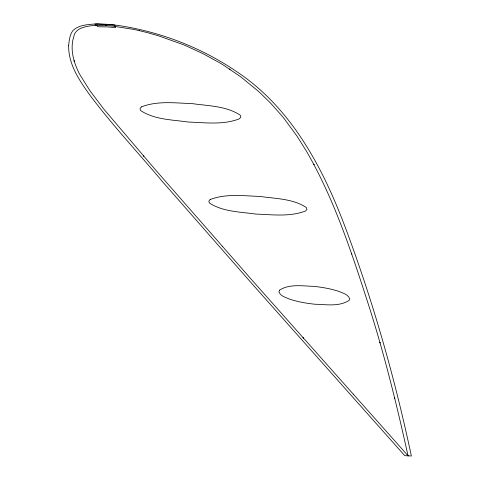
<?xml version="1.0" encoding="UTF-8"?>
<svg xmlns="http://www.w3.org/2000/svg" width="480" height="480" viewBox="0 0 480 480"><rect width="100%" height="100%" fill="white"/><g stroke="black" fill="none" stroke-linecap="round" stroke-linejoin="round"><path stroke-width="0.72" d="M139.56 30.714L146.16 32.334A59.034 20.286 10.4 0 1 149.388 33.192L156.342 35.184A58.842 20.22 10.4 0 1 159.114 36.024L182.682 44.448A98.058 33.696 10.4 0 1 185.982 45.816L202.848 53.592L219.822 62.892A79.686 27.384 10.4 0 1 223.164 64.926L240.522 76.686L257.718 90.708A144.462 49.644 10.4 0 1 260.598 93.33L270.744 103.29L281.82 115.722A347.79 119.52 10.4 0 1 284.208 118.686L296.976 136.104L305.76 150.09A400.638 137.682 10.4 0 1 307.698 153.396C334.506 200.262 351.426 251.85 367.944 303C384.102 353.142 396.708 404.388 408.03 455.778L252.738 280.968L155.616 169.992L104.004 109.332L89.964 90.768L79.884 74.658A213.948 73.524 10.4 0 1 78.822 72.6C73.89 62.64 70.578 51.15 72.882 40.026A72.582 24.942 10.4 0 1 73.254 38.742L74.106 35.436A58.128 19.974 10.4 0 1 74.31 34.638A62.958 21.636 10.4 0 1 74.772 33.498L76.272 31.458L78.672 29.424A31.53 10.836 10.4 0 1 79.974 28.698L81.444 28.068A58.14 19.98 10.4 0 1 82.986 27.51L84.054 27.174A39.63 13.62 10.4 0 1 86.28 26.604A47.82 16.434 10.4 0 1 89.19 26.052L90.378 25.878A33.99 11.682 10.4 0 1 93.99 25.524L94.602 25.488A47.652 16.374 10.4 0 1 96.408 25.41M139.56 30.714A69.402 23.85 10.4 0 0 133.368 29.34L112.236 26.016A50.064 17.202 10.4 0 0 96.432 25.428M68.646 45.528C68.304 63.96 79.086 80.082 89.394 94.47C111.972 124.728 137.862 152.31 162.108 181.206L252.672 284.496L404.748 455.67L411.36 456C395.058 379.02 373.542 303.12 346.032 229.386C323.598 169.188 292.032 108.474 237.09 71.91C202.518 48.21 162.492 32.58 121.14 25.902C111.792 24.516 102.33 23.634 92.874 24.138C85.95 24.756 78.084 25.452 72.888 30.606C69.744 34.776 69.144 40.428 68.646 45.528M279.498 290.172L278.94 291.852C280.542 296.268 285.882 297.456 289.74 299.184C297.9 301.872 306.402 303.33 314.928 304.23C326.148 304.506 339.216 306.894 349.11 300.402L349.668 298.722C348.066 294.3 342.732 293.118 338.868 291.39C330.714 288.702 322.212 287.244 313.68 286.344C302.466 286.068 289.392 283.68 279.498 290.172M141.36 106.914L139.992 108.63L140.562 110.508C154.422 119.742 172.356 119.736 188.37 122.046C205.266 122.628 223.368 125.148 239.466 118.782L240.834 117.066L240.264 115.188C226.404 105.954 208.47 105.954 192.456 103.65C175.554 103.068 157.458 100.548 141.36 106.914M210.18 199.53L208.824 201.174L209.358 202.974C222.846 211.872 240.234 211.836 255.78 214.068C272.256 214.638 289.854 217.062 305.58 210.972L306.93 209.334L306.402 207.534C292.914 198.63 275.526 198.672 259.98 196.44C243.504 195.87 225.906 193.446 210.18 199.53M95.67 25.368L95.988 25.476L95.67 25.368M105.726 25.452L106.044 25.56L105.726 25.452M115.356 26.322L115.674 26.43L115.356 26.322M74.07 60.93L74.394 61.038L74.07 60.93M74.244 61.536L74.568 61.644L74.244 61.536M229.626 69.096L229.95 69.21L229.626 69.096M143.442 155.928L143.76 156.042L143.442 155.928M313.782 164.562L314.1 164.67L313.782 164.562M222.258 246.48L222.582 246.588L222.258 246.48M351.48 253.77L351.804 253.884L351.48 253.77M303.084 337.926L303.408 338.04L303.084 337.926M379.842 342.696L380.16 342.81L379.842 342.696M353.328 394.458L353.652 394.566L353.328 394.458M394.506 397.992L394.83 398.1L394.506 397.992M407.742 455.472L408.06 455.58L407.742 455.472M407.892 455.712L408.21 455.82L407.892 455.712M97.17 24.006L94.806 24.054L98.01 26.766L107.922 26.916L115.596 27.642L114.726 25.05L97.17 24.006"/></g></svg>
